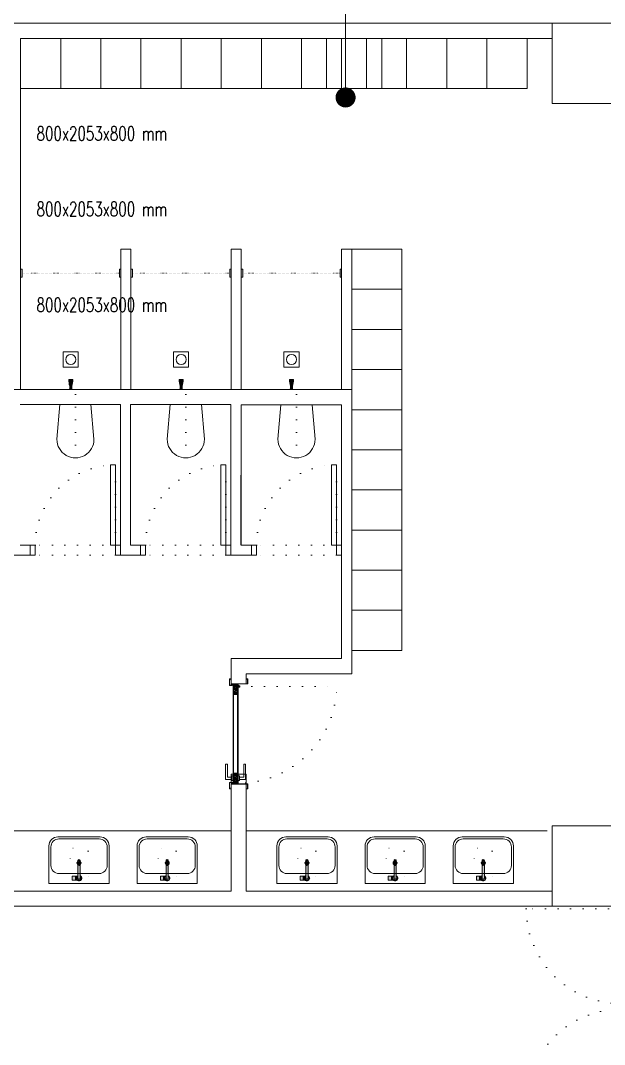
# Model space of a CAD drawing. Header units: metres. Extents: x -17822 to 152406, y -4219 to 19791.
# Drawn here: x 85030 to 85612, y 7052 to 8073 of the extents above; entities that cross this region are included whole.
import ezdxf

# ---------------------------------------------------------------- set-up
doc = ezdxf.new("R2010")
doc.units = ezdxf.units.M
doc.header["$LTSCALE"] = 100
doc.header["$MEASUREMENT"] = 0
doc.linetypes.add('DOT2', pattern=[0.125, 0, -0.125])
doc.linetypes.add('HIDDEN', pattern=[0.375, 0.25, -0.125])
doc.layers.get('0').update_dxf_attribs({"color": 9, "lineweight": 9})
for name, color, linetype, lineweight in [('00', 9, 'Continuous', 9), ('01', 9, 'Continuous', 9), ('05', 9, 'Continuous', 9), ('05S', 9, 'Continuous', 9), ('05V', 9, 'Continuous', 9), ('06C @ 1', 9, 'Continuous', 9), ('07K', 9, 'Continuous', 9), ('09', 9, 'Continuous', 9), ('10', 9, 'Continuous', 9), ('11', 9, 'Continuous', 9), ('12', 9, 'Continuous', 9), ('15', 9, 'Continuous', 9), ('20', 9, 'DOT2', 9), ('21_mahal200', 9, 'Continuous', 9), ('E-AYDINLATMA VE PRİZ PANOSU', 7, 'Continuous', 30)]:
    doc.layers.add(name, color=color, linetype=linetype, lineweight=lineweight)
doc.styles.add('E-YAZI', font='txttw.shx')
doc.styles.add('MuuM_TEXT-STANDART', font='ARIALN.TTF')
doc.dimstyles.new('MuuM_DIM200', dxfattribs={"dimscale": 20, "dimtxt": 2, "dimasz": 1, "dimexe": 1, "dimexo": 1, "dimgap": 1, "dimtad": 1, "dimdec": 1, "dimrnd": 0.5, "dimdsep": 46, "dimtxsty": 'MuuM_TEXT-STANDART', "dimblk": 'ARCHTICK', "dimcen": 0, "dimdle": 0.15, "dimclrd": 256, "dimclre": 256, "dimclrt": 256, "dimadec": 0, "dimazin": 0, "dimtfac": 5, "dimtdec": 1, "dimtix": 1, "dimtmove": 2, "dimatfit": 3, "dimldrblk": 'DOT', "dimfxl": 3, "dimfxlon": 1, "dimtolj": 1, "dimlwd": -1, "dimlwe": -1, "dimarcsym": 0})

# ---------------------------------------------------------------- blocks, each defined once
blk = doc.blocks.new('p-kolon_80x80')
blk.add_lwpolyline([(-40, -40), (40, -40), (40, 40), (-40, 40)], close=True)
blk = doc.blocks.new('1.Bod.Ara.Sitatik Elk')
at = {"layer": '01'}
for p in [(1600, -600), (1600, -1400)]:
    blk.add_blockref('p-kolon_80x80', p, dxfattribs=at)
blk = doc.blocks.new('_ArchTick')
at = {"color": 0, "linetype": 'ByBlock', "const_width": 0.15}
blk.add_lwpolyline([(-0.5, -0.5), (0.5, 0.5)], dxfattribs=at)
blk = doc.blocks.new('_Dot')
at = {"color": 0, "linetype": 'ByBlock', "lineweight": -2}
blk.add_line((-0.5, 0), (-1, 0), dxfattribs=at)
at = {"color": 0, "linetype": 'ByBlock', "const_width": 0.5}
blk.add_lwpolyline([(-0.25, 0, 1), (0.25, 0, 1)], format="xyb", close=True, dxfattribs=at)
blk = doc.blocks.new('p-giyinme dolabı')
blk.add_lwpolyline([(40, -20), (40, 20), (-10, 20), (-10, -20)], close=True)
blk = doc.blocks.new('p-duş kabini')
at = {"layer": '05S'}
h = blk.add_hatch(color=256, dxfattribs=at)
h.paths.add_polyline_path([(-485, 1200), (-485, 1120), (-500, 1120), (-500, 1200)])
h.paths.add_polyline_path([(485, 1200), (485, 1120), (500, 1120), (500, 1200)])
h = blk.add_hatch(color=256, dxfattribs=at)
edge = h.paths.add_edge_path()
edge.add_line((20, 100), (-20, 100))
edge.add_arc((217, 103), 237, 180.7729, 196.7195)
edge.add_line((-10, 35), (-10, 4))
edge.add_line((-10, 4), (-15, 4))
edge.add_line((-15, 4), (-15, 0))
edge.add_line((-15, 0), (15, 0))
edge.add_line((15, 0), (15, 4))
edge.add_line((15, 4), (10, 4))
edge.add_line((10, 4), (10, 35))
edge.add_arc((-217, 103), 237, 343.2805, 359.2271)
for points in [[(-485, 1200), (-485, 1120), (-500, 1120), (-500, 1200)], [(485, 1200), (485, 1120), (500, 1120), (500, 1200)], [(75, 375), (75, 225), (-75, 225), (-75, 375)]]:
    blk.add_lwpolyline(points, close=True)
blk.add_lwpolyline([(-500, 1160), (-500, 0), (500, 0), (500, 1160)])
at = {"linetype": 'DOT2'}
blk.add_lwpolyline([(485, 1160), (-485, 1160)], dxfattribs=at)
blk.add_lwpolyline([(20, 100), (-20, 100, 0.069693), (-10, 35), (-10, 4), (-15, 4), (-15, 0), (15, 0), (15, 4), (10, 4), (10, 35, 0.069693), (20, 100)], format="xyb")
blk.add_circle((0, 300), 50)
blk = doc.blocks.new('A$C6B6E2180')
for points in [[(-2.4, 0), (2.4, 0)], [(0, 2.7), (0, -2.7)]]:
    blk.add_lwpolyline(points)
for radius in [2, 1]:
    blk.add_circle((0, 0), radius)
blk = doc.blocks.new('p-batarya uno')
at = {"layer": '05S'}
blk.add_hatch(color=256, dxfattribs=at).paths.add_polyline_path([(1959.7, 13727.4), (1962.7, 13727.4), (1962.8, 13727.5), (1962.9, 13727.6), (1962.9, 13729.5), (1962.9, 13731.5), (1962.8, 13731.6), (1962.7, 13731.6), (1959.7, 13731.6), (1959.7, 13731.6), (1959.6, 13731.5), (1959.4, 13731.5), (1959.3, 13731.5), (1959.2, 13731.6), (1957.8, 13731.6), (1957.5, 13731.9), (1956.8, 13732.1), (1956.4, 13732.2), (1956.1, 13732.2), (1955.5, 13732.1), (1954.8, 13731.9), (1954.2, 13731.4), (1953.8, 13730.9), (1953.5, 13730.2), (1953.4, 13729.5), (1953.5, 13728.9), (1953.8, 13728.2), (1954.2, 13727.6), (1954.8, 13727.2), (1955, 13727.1), (1955, 13712.1), (1955.1, 13711.8), (1955.2, 13711.6), (1955.4, 13711.4), (1955.6, 13711.2), (1955.9, 13711.1), (1956.1, 13711), (1956.4, 13711.1), (1956.7, 13711.2), (1956.9, 13711.4), (1957.1, 13711.6), (1957.2, 13711.8), (1957.2, 13712.1), (1957.2, 13712.3), (1957.2, 13712.4), (1957.2, 13712.7), (1957.2, 13713), (1957.2, 13713.5), (1957.2, 13714.1), (1957.2, 13727.1), (1957.5, 13727.2), (1957.8, 13727.4), (1959.2, 13727.4), (1959.3, 13727.5), (1959.4, 13727.5), (1959.6, 13727.6), (1959.7, 13727.5), (1959.7, 13727.5)])
at = {"linetype": 'Continuous', "elevation": 5.3}
blk.add_lwpolyline([(1959.7, 13727.4), (1962.7, 13727.4), (1962.8, 13727.5), (1962.9, 13727.6), (1962.9, 13729.5), (1962.9, 13731.5), (1962.8, 13731.6), (1962.7, 13731.6), (1959.7, 13731.6), (1959.7, 13731.6), (1959.6, 13731.5), (1959.4, 13731.5), (1959.3, 13731.5), (1959.2, 13731.6), (1957.8, 13731.6), (1957.5, 13731.9), (1956.8, 13732.1), (1956.4, 13732.2), (1956.1, 13732.2), (1955.5, 13732.1), (1954.8, 13731.9), (1954.2, 13731.4), (1953.8, 13730.9), (1953.5, 13730.2), (1953.4, 13729.5), (1953.5, 13728.9), (1953.8, 13728.2), (1954.2, 13727.6), (1954.8, 13727.2), (1955, 13727.1), (1955, 13712.1), (1955.1, 13711.8), (1955.2, 13711.6), (1955.4, 13711.4), (1955.6, 13711.2), (1955.9, 13711.1), (1956.1, 13711), (1956.4, 13711.1), (1956.7, 13711.2), (1956.9, 13711.4), (1957.1, 13711.6), (1957.2, 13711.8), (1957.2, 13712.1), (1957.2, 13712.3), (1957.2, 13712.4), (1957.2, 13712.7), (1957.2, 13713), (1957.2, 13713.5), (1957.2, 13714.1), (1957.2, 13727.1), (1957.5, 13727.2), (1957.8, 13727.4), (1959.2, 13727.4), (1959.3, 13727.5), (1959.4, 13727.5), (1959.6, 13727.6), (1959.7, 13727.5), (1959.7, 13727.5)], close=True, dxfattribs=at)
at = {"linetype": 'Continuous'}
blk.add_lwpolyline([(1955, 13727.1), (1955, 13729.6), (1955.1, 13729.8), (1955.2, 13730.1), (1955.4, 13730.3), (1955.6, 13730.5), (1955.9, 13730.6), (1956.1, 13730.6), (1956.4, 13730.6), (1956.7, 13730.5), (1956.9, 13730.3), (1957.1, 13730.1), (1957.2, 13729.8), (1957.2, 13729.6), (1957.2, 13729.3), (1957.2, 13728.9), (1957.2, 13727.1)], dxfattribs=at)
at = {"linetype": 'Continuous', "elevation": 5.3}
for points in [[(1959.2, 13731.6), (1959.2, 13727.4)], [(1959.3, 13727.5), (1959.3, 13731.5)], [(1959.4, 13731.6), (1959.4, 13727.5)], [(1959.7, 13731.6), (1959.7, 13731.6), (1959.7, 13731.4), (1959.8, 13731.4), (1959.8, 13731.3), (1959.8, 13731), (1959.8, 13730.6), (1959.8, 13730.1), (1959.8, 13729.5), (1959.8, 13729.1), (1959.8, 13728.5), (1959.8, 13728.2), (1959.8, 13728.1), (1959.8, 13727.8), (1959.8, 13727.7), (1959.7, 13727.6), (1959.7, 13727.6), (1959.7, 13727.5), (1959.7, 13727.5)]]:
    blk.add_lwpolyline(points, dxfattribs=at)
at = {"linetype": 'Continuous'}
blk.add_arc((1956.1, 13729.5), 2.25, 299.2676, 240.7324, dxfattribs=at)
blk = doc.blocks.new('shift lavabo plan-60cm')
at = {"layer": '05S', "ltscale": 2}
for points in [[(29.2, -7.8), (29.2, -7.3, -3.829799), (31.4, -7.3), (31.4, -7.8), (31.6, -7.7), (31.9, -7.4), (33.4, -7.4), (33.4, -3.2), (31.9, -3.2), (31.6, -3), (31, -2.7), (30.5, -2.7), (30.3, -2.6), (29.6, -2.7), (28.9, -3), (28.4, -3.4), (27.9, -4), (27.7, -4.7), (27.6, -5.3), (27.7, -6), (27.9, -6.7), (28.4, -7.2), (28.9, -7.7)], [(29.2, -7.3, -3.829799), (31.4, -7.3), (31.4, -7.8), (31.6, -7.7), (31.9, -7.4), (33.4, -7.4), (33.4, -3.2), (31.9, -3.2), (31.6, -3), (31, -2.7), (30.5, -2.7), (30.3, -2.6), (29.6, -2.7), (28.9, -3), (28.4, -3.4), (27.9, -4), (27.7, -4.7), (27.6, -5.3), (27.7, -6), (27.9, -6.7), (28.4, -7.2), (28.9, -7.7), (29.2, -7.8)]]:
    blk.add_hatch(color=256, dxfattribs=at).paths.add_polyline_path(points)
at = {"ltscale": 2}
for points in [[(0, 0), (60, 0), (60, -37.5, -0.414214), (51, -46.5), (9, -46.5, -0.414214), (0, -37.5)], [(10, -10), (50, -10, -0.414214), (58, -18), (58, -36.5, -0.414214), (50, -44.5), (10, -44.5, -0.414214), (2, -36.5), (2, -18, -0.414214)]]:
    blk.add_lwpolyline(points, format="xyb", close=True, dxfattribs=at)
at = {"layer": '20', "linetype": 'DOT2', "ltscale": 2}
blk.add_lwpolyline([(21, 0), (39, 0), (39, -32.2, -0.414214), (36, -35.2), (24, -35.2, -0.414214), (21, -32.2)], format="xyb", close=True, dxfattribs=at)
blk.add_blockref('p-batarya uno', (-1926.1, -13734.9))
at = {"ltscale": 2}
blk.add_blockref('A$C6B6E2180', (30, -20.5), dxfattribs=at)
blk = doc.blocks.new('p-kapı-ah-90')
at = {"linetype": 'DOT2'}
for p, q in [((5, 10), (85, 10)), ((5, 0), (85, 0))]:
    blk.add_line(p, q, dxfattribs=at)
for points in [[(10, 10), (10, 90), (5, 90), (5, 10)], [(0, 0), (5, 0), (5, 10), (0, 10)], [(85, 0), (90, 0), (90, 10), (85, 10)]]:
    blk.add_lwpolyline(points, close=True)
blk.add_lwpolyline([(5, 10), (5, 90, -0.414214), (85, 10, -0.433892)], format="xyb", dxfattribs=at)
blk = doc.blocks.new('p-klozet')
blk.add_lwpolyline([(-15.5, 0), (15.5, 0), (18.5, -34.5, -1.001588), (-18.5, -34.5)], format="xyb", close=True)
at = {"linetype": 'DOT2'}
blk.add_lwpolyline([(0, 10), (0, -60)], dxfattribs=at)
blk = doc.blocks.new('p-kapı kolu')
for points in [[(2.2, 0), (2.2, -1.25), (-2.2, -1.25), (-2.2, 0), (2.2, 0)], [(1.225, -1.25), (1.225, -7.5), (-13.775, -7.5), (-13.775, -5.625), (-1.025, -5.625), (-1.025, -5.625), (-1.025, -1.25), (1.225, -1.25)]]:
    blk.add_lwpolyline(points)
blk = doc.blocks.new('K-AH-01')
at = {"layer": '09'}
h = blk.add_hatch(dxfattribs=at)
h.set_pattern_fill('LOGEND', color=256, scale=10, style=0)
h.set_pattern_definition([(7e-15, (-3944.073, -2726.897), (10, 10), [3, -7]), (7e-15, (-3944.073, -2726.397), (10, 10), [3, -7]), (7e-15, (-3943.573, -2725.397), (10, 10), [2, -8]), (7e-15, (-3943.073, -2724.397), (10, 10), [1.5, -8.5]), (7e-15, (-3943.073, -2723.397), (10, 10), [1, -9]), (7e-15, (-3945.573, -2722.397), (10, 10), [0.5, -2.5, 0.5, -6.5]), (7e-15, (-3944.073, -2721.897), (10, 10), [0.5, -4, 1.5, -4]), (7e-15, (-3942.073, -2721.397), (10, 10), [0.5, -0.5, 0.5, -8.5]), (7e-15, (-3942.573, -2720.897), (10, 10), [0.5, -9.5]), (7e-15, (-3943.073, -2719.897), (10, 10), [1.5, -8.5]), (7e-15, (-3943.073, -2718.897), (10, 10), [2, -8]), (7e-15, (-3943.573, -2717.897), (10, 10), [2.5, -3, 0.5, -4]), (90, (-3947.573, -2723.897), (-10, 10), [0.5, -1, 2.5, -6]), (90, (-3947.073, -2722.897), (-10, 10), [0.5, -0.5, 1.5, -7.5]), (90, (-3946.573, -2718.897), (-10, 10), [1, -9]), (90, (-3946.073, -2722.897), (-10, 10), [2, -3, 0.5, -4.5]), (90, (-3945.573, -2717.397), (-10, 10), [0.5, -9.5]), (90, (-3945.073, -2722.397), (-10, 10), [1.5, -8.5]), (90, (-3944.073, -2721.897), (-10, 10), [1, -9]), (90, (-3943.073, -2721.897), (-10, 10), [0.5, -1.5, 1.5, -6.5]), (90, (-3942.573, -2721.397), (-10, 10), [0.5, -9.5]), (90, (-3942.073, -2723.397), (-10, 10), [1.4, -8.6]), (90, (-3941.573, -2725.397), (-10, 10), [1, -9]), (90, (-3940.573, -2721.397), (-10, 10), [0.5, -9.5]), (90, (-3939.573, -2721.897), (-10, 10), [1.5, -8.5]), (90, (-3938.573, -2721.897), (-10, 10), [1.5, -8.5]), (45, (-3940.073, -2725.8966), (1e-15, 10), [0.7071, -0.7071, 0.7071, -12.020836]), (45, (-3942.073, -2723.3966), (1e-15, 10), [1.4142, -12.727936]), (45, (-3946.073, -2718.3966), (1e-15, 10), [1.4142, -12.727936]), (45, (-3944.073, -2720.8966), (1e-15, 10), [1.4142, -12.727936]), (45, (-3943.573, -2722.8966), (1e-15, 10), [1.4142, -12.727936]), (45, (-3940.573, -2724.8966), (1e-15, 10), [1.4142, -12.727936]), (45, (-3941.573, -2724.3966), (1e-15, 10), [2.12132, -12.020816]), (45, (-3944.573, -2719.8966), (1e-15, 10), [0.7071, -13.435036]), (45, (-3945.073, -2718.8966), (1e-15, 10), [0.7071, -13.435036]), (45, (-3941.073, -2718.8966), (1e-15, 10), [0.7071, -13.435036]), (45, (-3945.073, -2723.8966), (1e-15, 10), [0.7071, -13.435036]), (45, (-3939.573, -2720.3966), (1e-15, 10), [0.7071, -13.435036]), (45, (-3943.073, -2721.3966), (1e-15, 10), [0.7071, -13.435036]), (45, (-3942.073, -2720.3966), (1e-15, 10), [0.7071, -13.435036]), (135, (-3942.573, -2722.3966), (-10, 1e-15), [0.7071, -0.7071, 2.12132, -10.606616]), (135, (-3941.073, -2722.3966), (-10, 1e-15), [0.7071, -13.435036]), (135, (-3941.073, -2725.8966), (-10, 1e-15), [0.7071, -13.435036]), (135, (-3943.073, -2723.3966), (-10, 1e-15), [0.7071, -13.435036]), (135, (-3941.573, -2721.3966), (-10, 1e-15), [0.7071, -13.435036]), (135, (-3944.073, -2723.8966), (-10, 1e-15), [0.7071, -13.435036]), (135, (-3940.073, -2723.8966), (-10, 1e-15), [0.7071, -13.435036]), (135, (-3947.073, -2726.8966), (-10, 1e-15), [0.7071, -13.435036]), (135, (-3946.573, -2726.3966), (-10, 1e-15), [1.4142, -12.727936]), (135, (-3946.073, -2725.8966), (-10, 1e-15), [1.4142, -12.727936]), (135, (-3945.073, -2725.8966), (-10, 1e-15), [1.4142, -12.727936]), (135, (-3944.573, -2724.8966), (-10, 1e-15), [1.4142, -12.727936]), (135, (-3940.573, -2720.8966), (-10, 1e-15), [1.4142, -12.727936]), (135, (-3938.573, -2725.8966), (-10, 1e-15), [1.4142, -12.727936]), (135, (-3938.073, -2717.8966), (-10, 1e-15), [1.4142, -12.727936]), (135, (-3938.073, -2718.8966), (-10, 1e-15), [1.4142, -12.727936]), (135, (-3939.073, -2719.3966), (-10, 1e-15), [1.4142, -12.727936]), (135, (-3946.073, -2719.3966), (-10, 1e-15), [2.12132, -12.020816]), (135, (-3939.573, -2720.3966), (-10, 1e-15), [2.12132, -12.020816]), (26.56505, (-3945.0727, -2717.3966), (10, 4e-09), [1.118, -21.24268]), (26.56505, (-3945.0727, -2722.3966), (10, 4e-09), [1.118, -21.24268]), (26.56505, (-3944.0727, -2719.3966), (10, 4e-09), [1.118, -21.24268]), (26.56505, (-3941.0727, -2726.3966), (10, 4e-09), [1.118, -21.24268]), (26.56505, (-3941.5727, -2725.3966), (10, 4e-09), [1.118, -21.24268]), (26.56505, (-3944.5727, -2723.3966), (10, 4e-09), [1.118, -21.24268]), (26.56505, (-3944.5727, -2718.3966), (10, 4e-09), [1.118, -21.24268]), (26.56505, (-3941.5727, -2721.3966), (10, 4e-09), [2.236, -20.12468]), (63.43495, (-3941.5727, -2719.8966), (5e-10, 10), [1.118, -21.24268]), (63.43495, (-3940.0727, -2722.8966), (5e-10, 10), [1.118, -21.24268]), (63.43495, (-3945.0727, -2720.8966), (5e-10, 10), [1.118, -21.24268]), (63.43495, (-3947.0727, -2720.3966), (5e-10, 10), [1.118, -21.24268]), (63.43495, (-3941.0727, -2722.3966), (5e-10, 10), [1.118, -21.24268]), (63.43495, (-3942.0727, -2722.3966), (5e-10, 10), [1.118, -21.24268]), (63.43495, (-3946.0727, -2720.8966), (5e-10, 10), [2.236, -20.12468]), (63.43495, (-3938.5727, -2724.3966), (5e-10, 10), [2.236, -20.12468]), (63.43495, (-3939.5727, -2723.8966), (5e-10, 10), [2.236, -20.12468]), (116.56505, (-3947.5727, -2725.3966), (-4e-09, 10), [1.118, -21.24268]), (116.56505, (-3947.5727, -2719.8966), (-4e-09, 10), [1.118, -21.24268]), (116.56505, (-3945.5727, -2726.8966), (-4e-09, 10), [1.118, -21.24268]), (116.56505, (-3946.5727, -2717.8966), (-4e-09, 10), [1.118, -21.24268]), (116.56505, (-3945.5727, -2723.8966), (-4e-09, 10), [1.118, -21.24268]), (116.56505, (-3943.5727, -2722.8966), (-4e-09, 10), [1.118, -21.24268]), (116.56505, (-3942.5727, -2720.8966), (-4e-09, 10), [1.118, -21.24268]), (116.56505, (-3947.0727, -2724.8966), (3.2e-06, 10.0000016), [1.118, -21.24268]), (116.56505, (-3944.5727, -2723.3966), (-4e-09, 10), [1.118, -21.24268]), (116.56505, (-3941.5727, -2724.3966), (-4e-09, 10), [1.118, -21.24268]), (116.56505, (-3940.5727, -2723.3966), (-4e-09, 10), [1.118, -21.24268]), (116.56505, (-3938.5727, -2720.3966), (-4e-09, 10), [1.118, -21.24268]), (116.56505, (-3946.0727, -2717.3966), (-4e-09, 10), [1.118, -21.24268]), (116.56505, (-3947.5727, -2717.8966), (-4e-09, 10), [2.236, -20.12468]), (116.56505, (-3946.0727, -2724.8966), (-4e-09, 10), [2.236, -20.12468]), (153.43495, (-3947.5727, -2726.3966), (-10, 5e-10), [1.118, -21.24268]), (153.43495, (-3939.0727, -2726.8966), (-10, 5e-10), [1.118, -21.24268]), (153.43495, (-3939.5727, -2721.8966), (-10, 5e-10), [1.118, -21.24268]), (153.43495, (-3943.5727, -2725.3966), (-10, 5e-10), [1.118, -21.24268]), (153.43495, (-3944.0727, -2726.3966), (-10, 5e-10), [1.118, -21.24268]), (153.43495, (-3943.0727, -2724.3966), (-10, 5e-10), [1.118, -21.24268]), (153.43495, (-3940.0727, -2718.3966), (-10, 5e-10), [1.118, -21.24268]), (153.43495, (-3939.0727, -2717.8966), (-10, 5e-10), [2.236, -20.12468])])
h.paths.add_polyline_path([(10.8, 6.5), (10.8, 2.5), (0.8, 2.5), (0.8, 6.5)])
h = blk.add_hatch(dxfattribs=at)
h.set_pattern_fill('LOGEND', color=256, scale=10, style=0)
h.set_pattern_definition([(7e-15, (-3938.781, -2726.897), (10, 10), [3, -7]), (7e-15, (-3938.781, -2726.397), (10, 10), [3, -7]), (7e-15, (-3938.281, -2725.397), (10, 10), [2, -8]), (7e-15, (-3937.781, -2724.397), (10, 10), [1.5, -8.5]), (7e-15, (-3937.781, -2723.397), (10, 10), [1, -9]), (7e-15, (-3940.281, -2722.397), (10, 10), [0.5, -2.5, 0.5, -6.5]), (7e-15, (-3938.781, -2721.897), (10, 10), [0.5, -4, 1.5, -4]), (7e-15, (-3936.781, -2721.397), (10, 10), [0.5, -0.5, 0.5, -8.5]), (7e-15, (-3937.281, -2720.897), (10, 10), [0.5, -9.5]), (7e-15, (-3937.781, -2719.897), (10, 10), [1.5, -8.5]), (7e-15, (-3937.781, -2718.897), (10, 10), [2, -8]), (7e-15, (-3938.281, -2717.897), (10, 10), [2.5, -3, 0.5, -4]), (90, (-3942.281, -2723.897), (-10, 10), [0.5, -1, 2.5, -6]), (90, (-3941.781, -2722.897), (-10, 10), [0.5, -0.5, 1.5, -7.5]), (90, (-3941.281, -2718.897), (-10, 10), [1, -9]), (90, (-3940.781, -2722.897), (-10, 10), [2, -3, 0.5, -4.5]), (90, (-3940.281, -2717.397), (-10, 10), [0.5, -9.5]), (90, (-3939.781, -2722.397), (-10, 10), [1.5, -8.5]), (90, (-3938.781, -2721.897), (-10, 10), [1, -9]), (90, (-3937.781, -2721.897), (-10, 10), [0.5, -1.5, 1.5, -6.5]), (90, (-3937.281, -2721.397), (-10, 10), [0.5, -9.5]), (90, (-3936.781, -2723.397), (-10, 10), [1.4, -8.6]), (90, (-3936.281, -2725.397), (-10, 10), [1, -9]), (90, (-3935.281, -2721.397), (-10, 10), [0.5, -9.5]), (90, (-3934.281, -2721.897), (-10, 10), [1.5, -8.5]), (90, (-3933.281, -2721.897), (-10, 10), [1.5, -8.5]), (45, (-3934.781, -2725.8966), (1e-15, 10), [0.7071, -0.7071, 0.7071, -12.020836]), (45, (-3936.781, -2723.3966), (1e-15, 10), [1.4142, -12.727936]), (45, (-3940.781, -2718.3966), (1e-15, 10), [1.4142, -12.727936]), (45, (-3938.781, -2720.8966), (1e-15, 10), [1.4142, -12.727936]), (45, (-3938.281, -2722.8966), (1e-15, 10), [1.4142, -12.727936]), (45, (-3935.281, -2724.8966), (1e-15, 10), [1.4142, -12.727936]), (45, (-3936.281, -2724.3966), (1e-15, 10), [2.12132, -12.020816]), (45, (-3939.281, -2719.8966), (1e-15, 10), [0.7071, -13.435036]), (45, (-3939.781, -2718.8966), (1e-15, 10), [0.7071, -13.435036]), (45, (-3935.781, -2718.8966), (1e-15, 10), [0.7071, -13.435036]), (45, (-3939.781, -2723.8966), (1e-15, 10), [0.7071, -13.435036]), (45, (-3934.281, -2720.3966), (1e-15, 10), [0.7071, -13.435036]), (45, (-3937.781, -2721.3966), (1e-15, 10), [0.7071, -13.435036]), (45, (-3936.781, -2720.3966), (1e-15, 10), [0.7071, -13.435036]), (135, (-3937.281, -2722.3966), (-10, 1e-15), [0.7071, -0.7071, 2.12132, -10.606616]), (135, (-3935.781, -2722.3966), (-10, 1e-15), [0.7071, -13.435036]), (135, (-3935.781, -2725.8966), (-10, 1e-15), [0.7071, -13.435036]), (135, (-3937.781, -2723.3966), (-10, 1e-15), [0.7071, -13.435036]), (135, (-3936.281, -2721.3966), (-10, 1e-15), [0.7071, -13.435036]), (135, (-3938.781, -2723.8966), (-10, 1e-15), [0.7071, -13.435036]), (135, (-3934.781, -2723.8966), (-10, 1e-15), [0.7071, -13.435036]), (135, (-3941.781, -2726.8966), (-10, 1e-15), [0.7071, -13.435036]), (135, (-3941.281, -2726.3966), (-10, 1e-15), [1.4142, -12.727936]), (135, (-3940.781, -2725.8966), (-10, 1e-15), [1.4142, -12.727936]), (135, (-3939.781, -2725.8966), (-10, 1e-15), [1.4142, -12.727936]), (135, (-3939.281, -2724.8966), (-10, 1e-15), [1.4142, -12.727936]), (135, (-3935.281, -2720.8966), (-10, 1e-15), [1.4142, -12.727936]), (135, (-3933.281, -2725.8966), (-10, 1e-15), [1.4142, -12.727936]), (135, (-3932.781, -2717.8966), (-10, 1e-15), [1.4142, -12.727936]), (135, (-3932.781, -2718.8966), (-10, 1e-15), [1.4142, -12.727936]), (135, (-3933.781, -2719.3966), (-10, 1e-15), [1.4142, -12.727936]), (135, (-3940.781, -2719.3966), (-10, 1e-15), [2.12132, -12.020816]), (135, (-3934.281, -2720.3966), (-10, 1e-15), [2.12132, -12.020816]), (26.56505, (-3939.7813, -2717.3966), (10, 4e-09), [1.118, -21.24268]), (26.56505, (-3939.7813, -2722.3966), (10, 4e-09), [1.118, -21.24268]), (26.56505, (-3938.7813, -2719.3966), (10, 4e-09), [1.118, -21.24268]), (26.56505, (-3935.7813, -2726.3966), (10, 4e-09), [1.118, -21.24268]), (26.56505, (-3936.2813, -2725.3966), (10, 4e-09), [1.118, -21.24268]), (26.56505, (-3939.2813, -2723.3966), (10, 4e-09), [1.118, -21.24268]), (26.56505, (-3939.2813, -2718.3966), (10, 4e-09), [1.118, -21.24268]), (26.56505, (-3936.2813, -2721.3966), (10, 4e-09), [2.236, -20.12468]), (63.43495, (-3936.2813, -2719.8966), (5e-10, 10), [1.118, -21.24268]), (63.43495, (-3934.7813, -2722.8966), (5e-10, 10), [1.118, -21.24268]), (63.43495, (-3939.7813, -2720.8966), (5e-10, 10), [1.118, -21.24268]), (63.43495, (-3941.7813, -2720.3966), (5e-10, 10), [1.118, -21.24268]), (63.43495, (-3935.7813, -2722.3966), (5e-10, 10), [1.118, -21.24268]), (63.43495, (-3936.7813, -2722.3966), (5e-10, 10), [1.118, -21.24268]), (63.43495, (-3940.7813, -2720.8966), (5e-10, 10), [2.236, -20.12468]), (63.43495, (-3933.2813, -2724.3966), (5e-10, 10), [2.236, -20.12468]), (63.43495, (-3934.2813, -2723.8966), (5e-10, 10), [2.236, -20.12468]), (116.56505, (-3942.2813, -2725.3966), (-4e-09, 10), [1.118, -21.24268]), (116.56505, (-3942.2813, -2719.8966), (-4e-09, 10), [1.118, -21.24268]), (116.56505, (-3940.2813, -2726.8966), (-4e-09, 10), [1.118, -21.24268]), (116.56505, (-3941.2813, -2717.8966), (-4e-09, 10), [1.118, -21.24268]), (116.56505, (-3940.2813, -2723.8966), (-4e-09, 10), [1.118, -21.24268]), (116.56505, (-3938.2813, -2722.8966), (-4e-09, 10), [1.118, -21.24268]), (116.56505, (-3937.2813, -2720.8966), (-4e-09, 10), [1.118, -21.24268]), (116.56505, (-3941.7813, -2724.8966), (3.2e-06, 10.0000016), [1.118, -21.24268]), (116.56505, (-3939.2813, -2723.3966), (-4e-09, 10), [1.118, -21.24268]), (116.56505, (-3936.2813, -2724.3966), (-4e-09, 10), [1.118, -21.24268]), (116.56505, (-3935.2813, -2723.3966), (-4e-09, 10), [1.118, -21.24268]), (116.56505, (-3933.2813, -2720.3966), (-4e-09, 10), [1.118, -21.24268]), (116.56505, (-3940.7813, -2717.3966), (-4e-09, 10), [1.118, -21.24268]), (116.56505, (-3942.2813, -2717.8966), (-4e-09, 10), [2.236, -20.12468]), (116.56505, (-3940.7813, -2724.8966), (-4e-09, 10), [2.236, -20.12468]), (153.43495, (-3942.2813, -2726.3966), (-10, 5e-10), [1.118, -21.24268]), (153.43495, (-3933.7813, -2726.8966), (-10, 5e-10), [1.118, -21.24268]), (153.43495, (-3934.2813, -2721.8966), (-10, 5e-10), [1.118, -21.24268]), (153.43495, (-3938.2813, -2725.3966), (-10, 5e-10), [1.118, -21.24268]), (153.43495, (-3938.7813, -2726.3966), (-10, 5e-10), [1.118, -21.24268]), (153.43495, (-3937.7813, -2724.3966), (-10, 5e-10), [1.118, -21.24268]), (153.43495, (-3934.7813, -2718.3966), (-10, 5e-10), [1.118, -21.24268]), (153.43495, (-3933.7813, -2717.8966), (-10, 5e-10), [2.236, -20.12468])])
h.paths.add_polyline_path([(89.1, 2.5), (89.1, 6.5), (99.1, 6.5), (99.1, 2.5)])
at = {"layer": '10'}
for points in [[(-0.4, -1.7), (1.3, -1.7, 0.414214), (1.6, -1.4), (1.6, 1.1, 0.414214), (1.3, 1.4, 0.414214), (1, 1.1), (1, 0.2), (0.2, 0.2), (0.2, 16.4, 0.414214), (-0.1, 16.7), (-4.6, 16.7, 0.414214), (-4.9, 16.4), (-4.9, 15.3, 0.414214), (-4.6, 15), (-3.5, 15), (-3.5, 15.2), (-4.6, 15.2, -0.414214), (-4.7, 15.3), (-4.7, 16.4, -0.414214), (-4.6, 16.5), (-0.2, 16.5), (-0.1, 16.5, -0.414214), (0, 16.4), (0, 0), (1.2, 0), (1.2, 1.1, -0.414214), (1.3, 1.2, -0.414214), (1.4, 1.1), (1.4, -1.4, -0.414214), (1.3, -1.5), (-0.4, -1.5), (-4.6, -1.5, -0.414214), (-4.7, -1.4), (-4.7, -0.3, -0.414214), (-4.6, -0.2), (-3.5, -0.2), (-3.5, 0), (-4.6, 0, 0.414214), (-4.9, -0.3), (-4.9, -1.4, 0.414214), (-4.6, -1.7)], [(100.4, -1.7), (98.7, -1.7, -0.414214), (98.4, -1.4), (98.4, 1.1, -0.414214), (98.7, 1.4, -0.414214), (99, 1.1), (99, 0.2), (99.8, 0.2), (99.8, 16.4, -0.414214), (100.1, 16.7), (104.6, 16.7, -0.414214), (104.9, 16.4), (104.9, 15.3, -0.414214), (104.6, 15), (103.5, 15), (103.5, 15.2), (104.6, 15.2, 0.414214), (104.7, 15.3), (104.7, 16.4, 0.414214), (104.6, 16.5), (100.2, 16.5), (100.1, 16.5, 0.414214), (100, 16.4), (100, 0), (98.8, 0), (98.8, 1.1, 0.414214), (98.7, 1.2, 0.414214), (98.6, 1.1), (98.6, -1.4, 0.414214), (98.7, -1.5), (100.4, -1.5), (104.6, -1.5, 0.414214), (104.7, -1.4), (104.7, -0.3, 0.414214), (104.6, -0.2), (103.5, -0.2), (103.5, 0), (104.6, 0, -0.414214), (104.9, -0.3), (104.9, -1.4, -0.414214), (104.6, -1.7)], [(2.1, 7.6), (0.8, 7), (0.8, 4.1), (0.6, 4.1), (0.6, 7.1), (2, 7.8, -14.796002)]]:
    blk.add_lwpolyline(points, format="xyb", close=True, dxfattribs=at)
blk.add_circle((2.7, 8.1), 0.55, dxfattribs=at)
at = {"layer": '12'}
for points in [[(0.8, 6.5), (99.1, 6.5), (99.1, 7), (0.8, 7)], [(0.8, 2.5), (10.8, 2.5), (10.8, 6.5), (0.8, 6.5)], [(0.8, 2.5), (99.1, 2.5), (99.1, 2), (0.8, 2)], [(89.1, 2.5), (99.1, 2.5), (99.1, 6.5), (89.1, 6.5)]]:
    blk.add_lwpolyline(points, close=True, dxfattribs=at)
at = {"layer": '20'}
blk.add_lwpolyline([(2.7, 8.1), (2.7, 105.2)], dxfattribs=at)
at = {"layer": '20', "linetype": 'HIDDEN'}
for points in [[(2, 6.9), (2, 5.4), (3.5, 5.4), (3.5, 6.9)], [(2.2, 7.6), (2.2, 5.6), (3.3, 5.6), (3.3, 7.6)]]:
    blk.add_lwpolyline(points, dxfattribs=at)
at = {"layer": '20'}
blk.add_arc((0.8, 7), 98.3, 357.0842, 88.8632, dxfattribs=at)
at = {"layer": '06C @ 1', "xscale": -1, "rotation": 180}
blk.add_blockref('p-kapı kolu', (94.1, 7), dxfattribs=at)
at = {"layer": '06C @ 1'}
blk.add_blockref('p-kapı kolu', (94.1, 2), dxfattribs=at)
blk = doc.blocks.new('1.Bod.Ara.Mimari Elk')
for p, q in [((1239.87, -1090.1), (1240, -1090.1)), ((1350.22, -1090.11), (1350.35, -1090.11))]:
    blk.add_line(p, q)
at = {"layer": '00'}
for p, q in [((860, -925.08), (1305.09, -925.08)), ((1250.22, -940.11), (1249.87, -1080.1)), ((1160, -1365), (940, -1365)), ((1475, -1365), (1255, -1365))]:
    blk.add_line(p, q, dxfattribs=at)
for points in [[(1015.22, -575), (907.15, -575), (929.24, -560), (1560, -560), (1560, -575), (1175, -575)], [(1015.22, -925.08), (1015.22, -575), (907.15, -575), (929.24, -560), (1560, -560), (1560, -575), (1215.22, -575)], [(1160, -575), (1030.22, -575)], [(1215.22, -575), (1030.22, -575), (1030.22, -925.08)], [(1019.52, -1090.01), (1039.87, -1090.01), (1039.87, -1080.01), (1029.87, -1080.01)], [(1029.87, -940.02), (1129.87, -940.08), (1129.87, -1090.1), (1149.87, -1090.1), (1149.87, -1080.1), (1139.87, -1080.1), (1139.87, -940.1), (1239.87, -940.1), (1239.87, -1090.11), (1260.22, -1090.11), (1260.22, -1080.11), (1250.22, -1080.11), (1250.22, -940.11), (1350.22, -940.11), (1350.22, -1193.27), (1240, -1193.27), (1240, -1218.27), (1255, -1218.27), (1255, -1208.27), (1360.22, -1208.27), (1360.22, -925.1), (1025.57, -925.1)], [(1129.87, -1080.1), (1129.87, -940.1)]]:
    blk.add_lwpolyline(points, dxfattribs=at)
blk.add_lwpolyline([(1240, -1425), (940, -1425), (940, -1440), (1560, -1440), (1560, -1425), (1255, -1425), (1255, -1308.27), (1240, -1308.27), (1240, -1425)], close=True, dxfattribs=at)
at = {"layer": '05V'}
for p, q in [((940, -1365), (1240, -1365)), ((1255, -1365), (1555, -1365))]:
    blk.add_line(p, q, dxfattribs=at)
at = {"layer": '11'}
for points in [[(1140.22, -785.1), (1140.22, -925.1), (1130.22, -925.1), (1130.22, -785.1)], [(1250.22, -785.1), (1250.22, -925.1), (1240.22, -925.1), (1240.22, -785.1)], [(1360.22, -785.1), (1360.22, -925.1), (1350.22, -925.1), (1350.22, -785.1)]]:
    blk.add_lwpolyline(points, close=True, dxfattribs=at)
at = {"layer": '15', "linetype": 'DOT2'}
for points in [[(1628.86, -1442.5), (1534.17, -1442.5, 0.4281797), (1633.3, -1537.06)], [(1628.86, -1637.5), (1534.17, -1637.5, -0.4281797), (1633.3, -1542.94)]]:
    blk.add_lwpolyline(points, format="xyb", dxfattribs=at)
at = {"rotation": 270}
blk.add_blockref('K-AH-01', (1240, -1218.27), dxfattribs=at)
at = {"layer": '05', "rotation": 270}
for p in [(1050.22, -585), (1090.22, -585), (1130.22, -585), (1170.22, -585), (1210.22, -585), (1250.22, -585), (1290.22, -585), (1330.22, -585), (1355, -585), (1370.22, -585), (1395, -585), (1435, -585), (1475, -585), (1515, -585)]:
    blk.add_blockref('p-giyinme dolabı', p, dxfattribs=at)
at = {"layer": '05'}
for p in [(1370.22, -805.1), (1370.22, -845.1), (1370.22, -885.1), (1370.22, -925.1), (1370.22, -965.1), (1370.22, -1005.1), (1370.22, -1045.1), (1370.22, -1085.1), (1370.22, -1125.1), (1370.22, -1165.1)]:
    blk.add_blockref('p-giyinme dolabı', p, dxfattribs=at)
at = {"layer": '05V', "xscale": -0.1000000000058208, "yscale": 0.1000000000058208, "zscale": 0.1000000000058208}
for p in [(1080.22, -925.1), (1190.22, -925.1), (1300.22, -925.1)]:
    blk.add_blockref('p-duş kabini', p, dxfattribs=at)
at = {"layer": '05V', "xscale": -1}
for p in [(1084.87, -940.1), (1194.87, -940.1), (1305.22, -940.11)]:
    blk.add_blockref('p-klozet', p, dxfattribs=at)
at = {"layer": '05V', "extrusion": (0, 0, -1), "xscale": -1, "zscale": -1, "rotation": 180}
for p in [(-1118.5, -1417.44), (-1206.36, -1417.44), (-1345.65, -1417.44), (-1433.5, -1417.44), (-1521.36, -1417.44)]:
    blk.add_blockref('shift lavabo plan-60cm', p, dxfattribs=at)
at = {"layer": '07K', "xscale": -1}
for p in [(1129.87, -1090.1), (1239.87, -1090.1), (1350.22, -1090.11)]:
    blk.add_blockref('p-kapı-ah-90', p, dxfattribs=at)
at = {"layer": '21_mahal200'}
blk.add_leader([(1354.14, -633.92), (1354.14, 56.37)], dimstyle='MuuM_DIM200', override={"dimasz": 1, "dimfxl": 10}, dxfattribs=at)

msp = doc.modelspace()

# ---------------------------------------------------------------- block references
for name in ['1.Bod.Ara.Mimari Elk', '1.Bod.Ara.Sitatik Elk']:
    msp.add_blockref(name, (84000, 8630))

# ---------------------------------------------------------------- texts
at = {"layer": 'E-AYDINLATMA VE PRİZ PANOSU', "color": 4, "style": 'E-YAZI', "width": 0.7}
for p in [(85046.14, 7953.22), (85046.14, 7877.91), (85046.14, 7782.34)]:
    msp.add_text('800x2053x800 mm', height=14, dxfattribs=at).set_placement(p)

doc.saveas('drawing.dxf')
